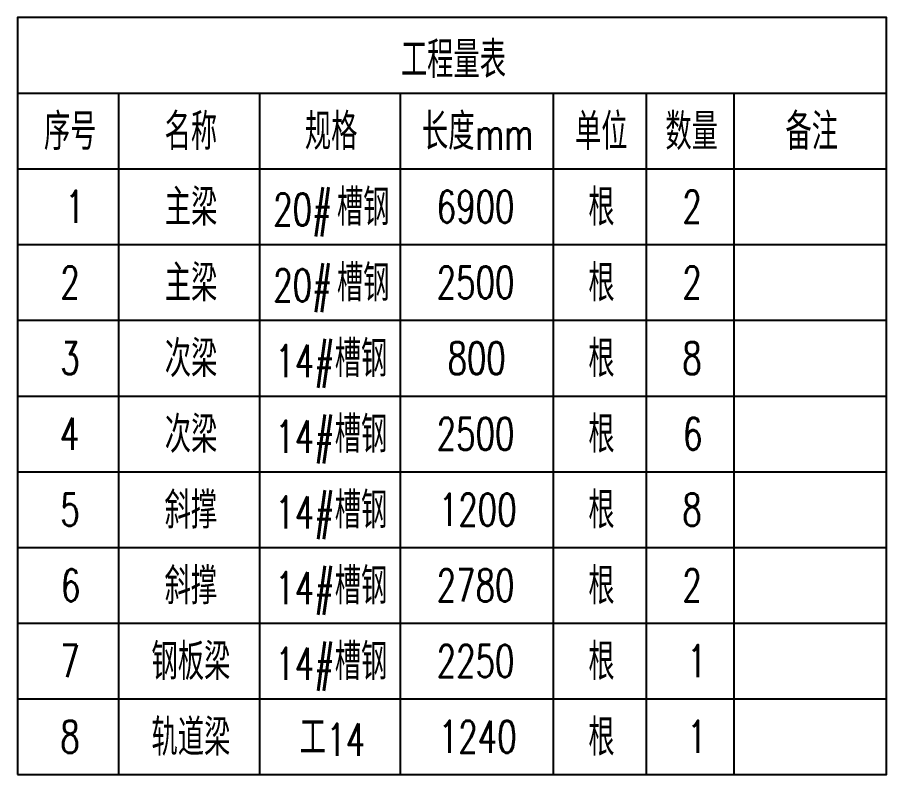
# Model space of a CAD drawing. Header units: millimetres. Extents: x -1443632 to -1307761, y 1430256 to 1527696.
# Drawn here: x -1403135 to -1399921, y 1467127 to 1469927 of the extents above; entities that cross this region are included whole.
import ezdxf

# ---------------------------------------------------------------- set-up
doc = ezdxf.new("R2010")
doc.units = ezdxf.units.MM
doc.header["$LTSCALE"] = 10
doc.layers.get('0').update_dxf_attribs({"linetype": 'CONTINUOUS'})
doc.styles.add('_TCH_TAB', font='SIMPLEX', dxfattribs={"bigfont": 'GBCBIG'})

msp = doc.modelspace()

# ---------------------------------------------------------------- linework, layer by layer
msp.add_lwpolyline([(-1403134.7, 1467127), (-1399921.2, 1467127), (-1399921.2, 1469927), (-1403134.7, 1469927)], close=True)
for points in [[(-1403134.7, 1469647), (-1399921.2, 1469647)], [(-1402760.9, 1469647), (-1402760.9, 1467127)], [(-1402240.1, 1469647), (-1402240.1, 1467127)], [(-1401719.3, 1469647), (-1401719.3, 1467127)], [(-1401154.3, 1469647), (-1401154.3, 1467127)], [(-1400810.3, 1469647), (-1400810.3, 1467127)], [(-1400486.2, 1469647), (-1400486.2, 1467127)], [(-1403134.7, 1469367), (-1399921.2, 1469367)], [(-1403134.7, 1469087), (-1399921.2, 1469087)], [(-1403134.7, 1468807), (-1399921.2, 1468807)], [(-1403134.7, 1468527), (-1399921.2, 1468527)], [(-1403134.7, 1468247), (-1399921.2, 1468247)], [(-1403134.7, 1467967), (-1399921.2, 1467967)], [(-1403134.7, 1467687), (-1399921.2, 1467687)], [(-1403134.7, 1467407), (-1399921.2, 1467407)]]:
    msp.add_lwpolyline(points)

# ---------------------------------------------------------------- texts
at = {"style": '_TCH_TAB'}
for s, height, p in [('工程量表', 135.04, (-1401717.1, 1469703)), ('序号', 135.04, (-1403036.4, 1469437)), ('名称', 135.04, (-1402590.6, 1469437)), ('规格', 135.04, (-1402072, 1469437)), ('长度', 135.04, (-1401639.1, 1469437)), ('单位', 135.04, (-1401073.2, 1469437)), ('数量', 135.04, (-1400739.1, 1469437)), ('备注', 135.04, (-1400295.3, 1469437)), ('主梁', 135.04, (-1402589.9, 1469157)), ('槽钢', 135.04, (-1401953.3, 1469157)), ('根', 135, (-1401024, 1469157)), ('主梁', 135.04, (-1402589.9, 1468877)), ('槽钢', 135.04, (-1401953.3, 1468877)), ('根', 135, (-1401024, 1468877)), ('次梁', 135.04, (-1402589.9, 1468597)), ('槽钢', 135.04, (-1401961.3, 1468597)), ('根', 135, (-1401024, 1468597)), ('次梁', 135.04, (-1402589.9, 1468317)), ('槽钢', 135.04, (-1401961.3, 1468317)), ('根', 135, (-1401024, 1468317)), ('斜撑', 135.04, (-1402590.6, 1468037)), ('槽钢', 135.04, (-1401961.3, 1468037)), ('根', 135, (-1401024, 1468037)), ('斜撑', 135.04, (-1402590.6, 1467757)), ('槽钢', 135.04, (-1401961.3, 1467757)), ('根', 135, (-1401024, 1467757)), ('钢板梁', 135.04, (-1402639, 1467477)), ('槽钢', 135.04, (-1401961.3, 1467477)), ('根', 135, (-1401024, 1467477)), ('轨道梁', 135.04, (-1402639, 1467197)), ('工', 135, (-1402090.9, 1467197)), ('根', 135, (-1401024, 1467197))]:
    msp.add_text(s, height=height, dxfattribs=at).set_placement(p)
at = {"style": '_TCH_TAB', "width": 0.705882}
for s, p in [('mm', (-1401442.5, 1469437)), ('1', (-1402957.8, 1469167.5)), ('20#', (-1402189.3, 1469157)), ('6900', (-1401584.8, 1469167.5)), ('2', (-1400676.3, 1469167.5)), ('2', (-1402975.8, 1468887.5)), ('20#', (-1402189.3, 1468877)), ('2500', (-1401584.8, 1468887.5)), ('2', (-1400676.3, 1468887.5)), ('14#', (-1402181.3, 1468597)), ('3', (-1402975.8, 1468607.5)), ('800', (-1401544.8, 1468607.5)), ('8', (-1400676.3, 1468607.5)), ('4', (-1402977.8, 1468327.5)), ('14#', (-1402181.3, 1468317)), ('2500', (-1401584.8, 1468327.5)), ('6', (-1400674.3, 1468327.5)), ('5', (-1402975.8, 1468047.5)), ('14#', (-1402181.3, 1468037)), ('1200', (-1401576.8, 1468047.5)), ('8', (-1400676.3, 1468047.5)), ('14#', (-1402181.3, 1467757)), ('6', (-1402973.8, 1467767.5)), ('2780', (-1401584.8, 1467767.5)), ('2', (-1400676.3, 1467767.5)), ('7', (-1402975.8, 1467487.5)), ('14#', (-1402181.3, 1467477)), ('2250', (-1401584.8, 1467487.5)), ('1', (-1400658.3, 1467487.5)), ('8', (-1402975.8, 1467207.5)), ('1240', (-1401576.8, 1467207.5)), ('1', (-1400658.3, 1467207.5)), ('14', (-1401992.6, 1467197))]:
    msp.add_text(s, height=119, dxfattribs=at).set_placement(p)

doc.saveas('drawing.dxf')
